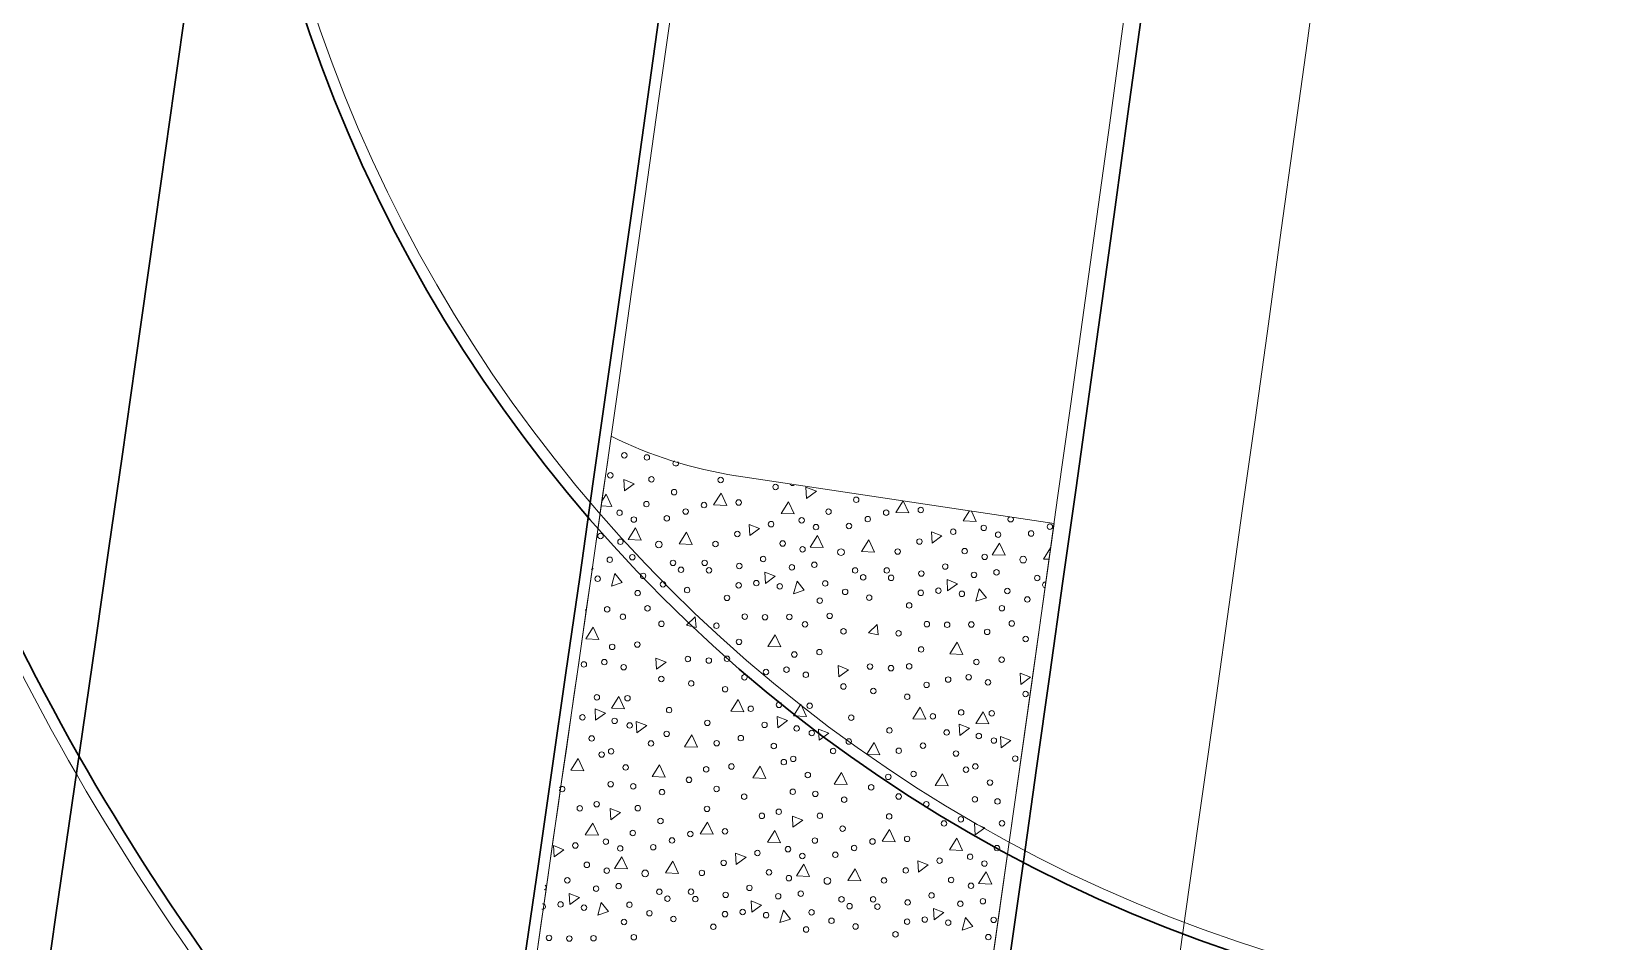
# Model space of a CAD drawing. Extents: x 2536801 to 2538856, y 7112140 to 7131569.
# Drawn here: x 2537622.2 to 2537715.5, y 7115503.2 to 7115557.5 of the extents above; entities that cross this region are included whole.
import ezdxf

# ---------------------------------------------------------------- set-up
doc = ezdxf.new("R2010")
doc.units = 0
doc.header["$LTSCALE"] = 100
doc.header["$MEASUREMENT"] = 0
for name, color, linetype, lineweight in [('D_BOC_FR', 3, 'Continuous', 13), ('D_BOC_XST', 4, 'Continuous', 13), ('D_CTB_1', 2, 'Continuous', 0), ('D_EOS_FR', 3, 'Continuous', 30), ('D_EOS_ML', 7, 'Continuous', 30), ('D_EOT_ML', 7, 'Continuous', 13), ('D_FOC_FR', 3, 'Continuous', 30), ('D_FOC_XST', 4, 'Continuous', 30), ('D_RIPRAP_1', 7, 'Continuous', 0)]:
    doc.layers.add(name, color=color, linetype=linetype, lineweight=lineweight)

msp = doc.modelspace()

# ---------------------------------------------------------------- linework, layer by layer
at = {"layer": 'D_BOC_FR', "lineweight": 0}
msp.add_arc((2525324.55, 7117290.224), 12456.667, 348.651755, 355.4236921, dxfattribs=at)
at = {"layer": 'D_BOC_XST', "lineweight": 0}
for centre, radius, start, end in [((2537721.961, 7115585.998), 87.333, 172.17282, 261.43857), ((2537750.159, 7115585.522), 144.667, 199.14464, 225.92661)]:
    msp.add_arc(centre, radius, start, end, dxfattribs=at)
at = {"layer": 'D_CTB_1', "linetype": 'Continuous', "lineweight": 0, "ltscale": 0.025}
msp.add_arc((2526379.38, 7117111.101), 11414, 349.6307733, 353.2528008, dxfattribs=at)
at = {"layer": 'D_EOS_FR'}
msp.add_arc((2525324.55, 7117290.224), 12428, 348.6597092, 355.1772662, dxfattribs=at)
at = {"layer": 'D_EOS_ML'}
for radius, start, end in [(11485, 346.0321054, 358.1750746), (11515, 347.8429352, 358.1750746), (11415, 346.0321055, 353.2528008)]:
    msp.add_arc((2526379.38, 7117111.101), radius, start, end, dxfattribs=at)
at = {"layer": 'D_EOT_ML'}
for radius, start, end in [(11473, 346.0321054, 358.1750746), (11527, 347.8429352, 358.1750746), (11425, 346.0321055, 353.2528008)]:
    msp.add_arc((2526379.38, 7117111.101), radius, start, end, dxfattribs=at)
at = {"layer": 'D_FOC_FR'}
msp.add_arc((2525324.55, 7117290.224), 12456, 348.651755, 355.4236921, dxfattribs=at)
at = {"layer": 'D_FOC_XST'}
for centre, radius, start, end in [((2537721.961, 7115585.998), 88, 172.17282, 261.43857), ((2537750.159, 7115585.522), 144, 199.14464, 225.92661)]:
    msp.add_arc(centre, radius, start, end, dxfattribs=at)
at = {"layer": 'D_RIPRAP_1', "color": 7, "linetype": 'Continuous', "lineweight": 0}
for p, q in [((2537661.182, 7115522.089), (2537661.699, 7115522.586)), ((2537661.699, 7115522.586), (2537661.761, 7115521.957)), ((2537661.761, 7115521.957), (2537661.182, 7115522.089)), ((2537672.028, 7115521.639), (2537672.545, 7115522.136)), ((2537672.607, 7115521.507), (2537672.028, 7115521.639)), ((2537672.545, 7115522.136), (2537672.607, 7115521.507))]:
    msp.add_line(p, q, dxfattribs=at)
at = {"layer": 'D_RIPRAP_1', "color": 7, "lineweight": 0, "flags": 128}
msp.add_lwpolyline([(2537683.08, 7115528.141), (2537664.139, 7115530.993)], dxfattribs=at)
at = {"layer": 'D_RIPRAP_1', "color": 7, "linetype": 'Continuous', "lineweight": 0, "flags": 128}
for points in [[(2537657.496, 7115530.089), (2537657.46, 7115530.759), (2537658.077, 7115530.517)], [(2537668.343, 7115529.639), (2537668.307, 7115530.309), (2537668.923, 7115530.067)], [(2537663.586, 7115529.221), (2537662.808, 7115529.254), (2537663.247, 7115529.948)], [(2537667.6, 7115528.717), (2537666.823, 7115528.749), (2537667.262, 7115529.443)], [(2537658.486, 7115527.157), (2537657.708, 7115527.189), (2537658.147, 7115527.884)], [(2537661.533, 7115526.895), (2537660.756, 7115526.927), (2537661.195, 7115527.621)], [(2537664.966, 7115527.425), (2537664.93, 7115528.095), (2537665.546, 7115527.853)], [(2537669.332, 7115526.707), (2537668.555, 7115526.739), (2537668.994, 7115527.434)], [(2537672.38, 7115526.444), (2537671.603, 7115526.477), (2537672.042, 7115527.171)], [(2537675.813, 7115526.974), (2537675.777, 7115527.645), (2537676.393, 7115527.403)], [(2537680.179, 7115526.257), (2537679.402, 7115526.289), (2537679.841, 7115526.983)], [(2537657.355, 7115524.624), (2537656.72, 7115524.412), (2537656.925, 7115525.16)], [(2537665.897, 7115524.582), (2537665.861, 7115525.252), (2537666.477, 7115525.01)], [(2537668.202, 7115524.174), (2537667.567, 7115523.962), (2537667.772, 7115524.71)], [(2537676.744, 7115524.131), (2537676.708, 7115524.801), (2537677.324, 7115524.56)], [(2537679.049, 7115523.723), (2537678.413, 7115523.512), (2537678.619, 7115524.26)], [(2537655.962, 7115521.245), (2537655.185, 7115521.277), (2537655.624, 7115521.971)], [(2537666.809, 7115520.795), (2537666.031, 7115520.827), (2537666.471, 7115521.521)], [(2537677.655, 7115520.344), (2537676.878, 7115520.377), (2537677.317, 7115521.071)], [(2537659.409, 7115519.462), (2537659.373, 7115520.132), (2537659.989, 7115519.891)], [(2537670.256, 7115519.012), (2537670.22, 7115519.682), (2537670.836, 7115519.44)], [(2537681.103, 7115518.562), (2537681.066, 7115519.232), (2537681.683, 7115518.99)], [(2537655.778, 7115516.43), (2537655.742, 7115517.1), (2537656.359, 7115516.859)], [(2537657.5, 7115517.109), (2537656.723, 7115517.142), (2537657.162, 7115517.836)], [(2537664.605, 7115516.939), (2537663.828, 7115516.971), (2537664.267, 7115517.665)], [(2537668.347, 7115516.659), (2537667.569, 7115516.691), (2537668.008, 7115517.386)], [(2537675.452, 7115516.488), (2537674.674, 7115516.521), (2537675.114, 7115517.215)], [(2537679.193, 7115516.209), (2537678.416, 7115516.241), (2537678.855, 7115516.936)], [(2537658.238, 7115515.688), (2537658.201, 7115516.358), (2537658.818, 7115516.116)], [(2537666.625, 7115515.98), (2537666.589, 7115516.65), (2537667.205, 7115516.408)], [(2537677.472, 7115515.53), (2537677.435, 7115516.2), (2537678.052, 7115515.958)], [(2537661.853, 7115514.823), (2537661.076, 7115514.855), (2537661.515, 7115515.55)], [(2537669.084, 7115515.237), (2537669.048, 7115515.907), (2537669.665, 7115515.666)], [(2537672.7, 7115514.373), (2537671.922, 7115514.405), (2537672.361, 7115515.099)], [(2537679.931, 7115514.787), (2537679.895, 7115515.457), (2537680.511, 7115515.215)], [(2537655.077, 7115513.419), (2537654.3, 7115513.451), (2537654.739, 7115514.145)], [(2537659.922, 7115513.045), (2537659.144, 7115513.078), (2537659.583, 7115513.772)], [(2537665.924, 7115512.969), (2537665.146, 7115513.001), (2537665.585, 7115513.695)], [(2537670.768, 7115512.595), (2537669.991, 7115512.628), (2537670.43, 7115513.322)], [(2537676.77, 7115512.518), (2537675.993, 7115512.551), (2537676.432, 7115513.245)], [(2537656.683, 7115510.504), (2537656.647, 7115511.174), (2537657.264, 7115510.932)], [(2537667.53, 7115510.053), (2537667.494, 7115510.723), (2537668.11, 7115510.482)], [(2537655.94, 7115509.582), (2537655.163, 7115509.614), (2537655.602, 7115510.308)], [(2537662.773, 7115509.636), (2537661.995, 7115509.669), (2537662.434, 7115510.363)], [(2537666.787, 7115509.131), (2537666.01, 7115509.164), (2537666.449, 7115509.858)], [(2537673.619, 7115509.186), (2537672.842, 7115509.218), (2537673.281, 7115509.913)], [(2537678.377, 7115509.603), (2537678.34, 7115510.273), (2537678.957, 7115510.031)], [(2537653.307, 7115508.29), (2537653.27, 7115508.96), (2537653.887, 7115508.718)], [(2537677.634, 7115508.681), (2537676.856, 7115508.713), (2537677.296, 7115509.408)], [(2537657.673, 7115507.572), (2537656.895, 7115507.604), (2537657.334, 7115508.299)], [(2537660.72, 7115507.309), (2537659.943, 7115507.342), (2537660.382, 7115508.036)], [(2537664.153, 7115507.84), (2537664.117, 7115508.51), (2537664.734, 7115508.268)], [(2537668.519, 7115507.122), (2537667.742, 7115507.154), (2537668.181, 7115507.848)], [(2537671.567, 7115506.859), (2537670.79, 7115506.891), (2537671.229, 7115507.586)], [(2537675, 7115507.389), (2537674.964, 7115508.059), (2537675.58, 7115507.818)], [(2537679.366, 7115506.672), (2537678.589, 7115506.704), (2537679.028, 7115507.398)], [(2537654.238, 7115505.447), (2537654.201, 7115506.117), (2537654.818, 7115505.875)], [(2537656.543, 7115505.039), (2537655.907, 7115504.827), (2537656.112, 7115505.575)], [(2537665.084, 7115504.996), (2537665.048, 7115505.667), (2537665.664, 7115505.425)], [(2537667.389, 7115504.589), (2537666.754, 7115504.377), (2537666.959, 7115505.125)], [(2537675.931, 7115504.546), (2537675.895, 7115505.216), (2537676.511, 7115504.975)], [(2537678.236, 7115504.138), (2537677.601, 7115503.926), (2537677.806, 7115504.675)]]:
    msp.add_lwpolyline(points, close=True, dxfattribs=at)
for points in [[(2537656.128, 7115529.439), (2537656.415, 7115529.893), (2537656.753, 7115529.167), (2537656.092, 7115529.194)], [(2537674.096, 7115529.494), (2537674.432, 7115528.771), (2537673.655, 7115528.804), (2537674.092, 7115529.494)], [(2537678.16, 7115528.882), (2537678.447, 7115528.266), (2537677.669, 7115528.299), (2537678.049, 7115528.899)], [(2537682.779, 7115526.013), (2537682.449, 7115526.026), (2537682.877, 7115526.702)], [(2537655.549, 7115525.492), (2537655.631, 7115525.46), (2537655.534, 7115525.389)]]:
    msp.add_lwpolyline(points, dxfattribs=at)
at = {"layer": 'D_RIPRAP_1', "color": 7, "linetype": 'Continuous', "lineweight": 0}
for centre, radius in [((2537657.486, 7115532.205), 0.163), ((2537658.832, 7115532.079), 0.163), ((2537656.652, 7115531.015), 0.163), ((2537659.102, 7115530.777), 0.163), ((2537660.454, 7115530.01), 0.163), ((2537663.226, 7115530.736), 0.163), ((2537666.494, 7115530.32), 0.163), ((2537658.805, 7115529.3), 0.163), ((2537662.235, 7115529.243), 0.163), ((2537664.295, 7115529.396), 0.163), ((2537671.3, 7115529.56), 0.163), ((2537675.142, 7115528.946), 0.163), ((2537657.202, 7115528.786), 0.163), ((2537658.054, 7115528.38), 0.163), ((2537660.02, 7115528.451), 0.163), ((2537661.14, 7115528.857), 0.163), ((2537666.227, 7115528.105), 0.163), ((2537668.049, 7115528.336), 0.163), ((2537669.651, 7115528.85), 0.163), ((2537670.867, 7115528), 0.163), ((2537671.987, 7115528.406), 0.163), ((2537673.082, 7115528.793), 0.163), ((2537682.834, 7115527.956), 0.163), ((2537656.068, 7115527.404), 0.163), ((2537657.254, 7115527.058), 0.163), ((2537664.217, 7115527.52), 0.163), ((2537668.901, 7115527.93), 0.163), ((2537675.064, 7115527.07), 0.163), ((2537677.074, 7115527.655), 0.163), ((2537678.895, 7115527.885), 0.163), ((2537679.747, 7115527.48), 0.163), ((2537681.714, 7115527.55), 0.163), ((2537657.961, 7115526.138), 0.163), ((2537659.545, 7115526.893), 0.199), ((2537662.918, 7115526.925), 0.163), ((2537666.914, 7115526.953), 0.163), ((2537668.101, 7115526.608), 0.163), ((2537670.392, 7115526.443), 0.199), ((2537673.764, 7115526.475), 0.163), ((2537677.761, 7115526.503), 0.163), ((2537678.948, 7115526.158), 0.163), ((2537656.621, 7115525.983), 0.163), ((2537660.387, 7115525.799), 0.163), ((2537660.866, 7115525.391), 0.163), ((2537662.271, 7115525.801), 0.163), ((2537662.528, 7115525.36), 0.163), ((2537664.333, 7115525.613), 0.163), ((2537665.753, 7115526.031), 0.163), ((2537667.468, 7115525.533), 0.163), ((2537668.807, 7115525.688), 0.163), ((2537671.234, 7115525.349), 0.163), ((2537673.117, 7115525.351), 0.163), ((2537675.179, 7115525.163), 0.163), ((2537676.6, 7115525.581), 0.163), ((2537679.654, 7115525.238), 0.163), ((2537681.239, 7115525.993), 0.199), ((2537655.898, 7115524.856), 0.163), ((2537658.605, 7115525.024), 0.163), ((2537659.793, 7115524.523), 0.163), ((2537664.295, 7115524.466), 0.163), ((2537665.347, 7115524.594), 0.163), ((2537666.745, 7115524.406), 0.163), ((2537669.452, 7115524.574), 0.163), ((2537671.713, 7115524.941), 0.163), ((2537673.375, 7115524.91), 0.163), ((2537678.315, 7115525.083), 0.163), ((2537682.08, 7115524.899), 0.163), ((2537658.282, 7115524.001), 0.163), ((2537661.226, 7115524.181), 0.163), ((2537663.605, 7115523.716), 0.163), ((2537669.129, 7115523.551), 0.163), ((2537670.64, 7115524.072), 0.163), ((2537672.073, 7115523.731), 0.163), ((2537675.142, 7115524.016), 0.163), ((2537676.194, 7115524.144), 0.163), ((2537677.591, 7115523.956), 0.163), ((2537680.298, 7115524.124), 0.163), ((2537681.487, 7115523.622), 0.163), ((2537656.465, 7115523.031), 0.163), ((2537657.403, 7115522.59), 0.163), ((2537658.867, 7115523.092), 0.163), ((2537664.662, 7115522.601), 0.163), ((2537665.869, 7115522.563), 0.163), ((2537667.311, 7115522.581), 0.163), ((2537669.714, 7115522.642), 0.163), ((2537674.452, 7115523.266), 0.163), ((2537679.976, 7115523.1), 0.163), ((2537659.696, 7115522.171), 0.163), ((2537662.974, 7115522.057), 0.163), ((2537668.25, 7115522.14), 0.163), ((2537670.542, 7115521.72), 0.163), ((2537673.821, 7115521.606), 0.163), ((2537675.509, 7115522.151), 0.163), ((2537676.716, 7115522.113), 0.163), ((2537678.158, 7115522.131), 0.163), ((2537679.097, 7115521.69), 0.163), ((2537680.561, 7115522.191), 0.163), ((2537656.764, 7115520.795), 0.163), ((2537658.263, 7115520.935), 0.163), ((2537664.317, 7115521.094), 0.163), ((2537669.11, 7115520.485), 0.163), ((2537675.164, 7115520.644), 0.163), ((2537681.389, 7115521.27), 0.163), ((2537655.081, 7115519.75), 0.163), ((2537656.298, 7115519.892), 0.163), ((2537657.451, 7115519.586), 0.163), ((2537661.272, 7115520.076), 0.163), ((2537662.521, 7115519.982), 0.163), ((2537663.605, 7115520.089), 0.163), ((2537667.611, 7115520.345), 0.163), ((2537672.119, 7115519.625), 0.163), ((2537674.451, 7115519.639), 0.163), ((2537678.458, 7115519.895), 0.163), ((2537679.957, 7115520.035), 0.163), ((2537659.69, 7115518.888), 0.163), ((2537661.472, 7115518.62), 0.163), ((2537664.64, 7115518.985), 0.163), ((2537665.928, 7115519.3), 0.163), ((2537667.145, 7115519.441), 0.163), ((2537668.297, 7115519.135), 0.163), ((2537673.368, 7115519.531), 0.163), ((2537676.775, 7115518.85), 0.163), ((2537677.992, 7115518.991), 0.163), ((2537679.144, 7115518.685), 0.163), ((2537655.855, 7115517.794), 0.163), ((2537657.676, 7115517.741), 0.163), ((2537663.488, 7115518.278), 0.163), ((2537670.536, 7115518.438), 0.163), ((2537672.319, 7115518.17), 0.163), ((2537674.334, 7115517.828), 0.163), ((2537675.487, 7115518.535), 0.163), ((2537681.383, 7115517.988), 0.163), ((2537660.153, 7115517.033), 0.163), ((2537665.017, 7115517.112), 0.163), ((2537666.702, 7115517.344), 0.163), ((2537668.523, 7115517.29), 0.163), ((2537677.548, 7115516.894), 0.163), ((2537679.37, 7115516.84), 0.163), ((2537654.993, 7115516.601), 0.163), ((2537656.908, 7115516.391), 0.163), ((2537657.803, 7115516.118), 0.163), ((2537662.431, 7115516.27), 0.163), ((2537665.839, 7115516.151), 0.163), ((2537667.754, 7115515.941), 0.163), ((2537671, 7115516.583), 0.163), ((2537673.278, 7115515.82), 0.163), ((2537675.863, 7115516.661), 0.163), ((2537655.545, 7115515.345), 0.163), ((2537659.076, 7115515.048), 0.163), ((2537660.006, 7115515.614), 0.163), ((2537662.986, 7115515.06), 0.163), ((2537664.426, 7115515.365), 0.163), ((2537666.392, 7115514.895), 0.163), ((2537668.65, 7115515.668), 0.163), ((2537670.853, 7115515.164), 0.163), ((2537675.272, 7115514.914), 0.163), ((2537676.686, 7115515.701), 0.163), ((2537678.601, 7115515.491), 0.163), ((2537679.496, 7115515.218), 0.163), ((2537656.14, 7115514.385), 0.163), ((2537656.7, 7115514.576), 0.163), ((2537667.547, 7115514.126), 0.163), ((2537669.923, 7115514.598), 0.163), ((2537673.832, 7115514.61), 0.163), ((2537677.238, 7115514.445), 0.163), ((2537680.769, 7115514.148), 0.163), ((2537657.569, 7115513.62), 0.163), ((2537662.361, 7115513.507), 0.163), ((2537663.865, 7115513.674), 0.163), ((2537666.987, 7115513.935), 0.163), ((2537668.416, 7115513.169), 0.163), ((2537673.207, 7115513.057), 0.163), ((2537674.712, 7115513.224), 0.163), ((2537677.833, 7115513.485), 0.163), ((2537678.394, 7115513.676), 0.163), ((2537656.673, 7115512.62), 0.163), ((2537658.019, 7115512.494), 0.163), ((2537659.734, 7115512.148), 0.163), ((2537661.342, 7115512.88), 0.163), ((2537662.981, 7115512.338), 0.163), ((2537667.52, 7115512.17), 0.163), ((2537672.189, 7115512.43), 0.163), ((2537679.263, 7115512.719), 0.163), ((2537654.834, 7115511.185), 0.163), ((2537655.839, 7115511.429), 0.163), ((2537658.289, 7115511.192), 0.163), ((2537662.413, 7115511.151), 0.163), ((2537664.625, 7115511.879), 0.163), ((2537668.866, 7115512.044), 0.163), ((2537670.581, 7115511.698), 0.163), ((2537673.827, 7115511.888), 0.163), ((2537675.472, 7115511.429), 0.163), ((2537678.366, 7115511.719), 0.163), ((2537679.712, 7115511.594), 0.163), ((2537659.641, 7115510.425), 0.163), ((2537665.681, 7115510.735), 0.163), ((2537666.686, 7115510.979), 0.163), ((2537669.136, 7115510.741), 0.163), ((2537673.26, 7115510.7), 0.163), ((2537676.527, 7115510.284), 0.163), ((2537677.532, 7115510.529), 0.163), ((2537679.983, 7115510.291), 0.163), ((2537657.992, 7115509.715), 0.163), ((2537661.422, 7115509.658), 0.163), ((2537663.482, 7115509.811), 0.163), ((2537670.487, 7115509.975), 0.163), ((2537674.329, 7115509.361), 0.163), ((2537654.568, 7115508.97), 0.163), ((2537656.389, 7115509.201), 0.163), ((2537657.241, 7115508.795), 0.163), ((2537659.208, 7115508.865), 0.163), ((2537660.327, 7115509.271), 0.163), ((2537665.415, 7115508.52), 0.163), ((2537667.236, 7115508.75), 0.163), ((2537668.838, 7115509.264), 0.163), ((2537670.054, 7115508.415), 0.163), ((2537671.174, 7115508.821), 0.163), ((2537672.269, 7115509.208), 0.163), ((2537679.685, 7115508.814), 0.163), ((2537655.255, 7115507.819), 0.163), ((2537656.441, 7115507.473), 0.163), ((2537663.405, 7115507.935), 0.163), ((2537668.088, 7115508.345), 0.163), ((2537674.251, 7115507.484), 0.163), ((2537676.261, 7115508.07), 0.163), ((2537678.082, 7115508.3), 0.163), ((2537678.934, 7115507.895), 0.163), ((2537654.094, 7115506.896), 0.163), ((2537657.148, 7115506.553), 0.163), ((2537658.733, 7115507.308), 0.199), ((2537662.105, 7115507.34), 0.163), ((2537666.101, 7115507.368), 0.163), ((2537667.288, 7115507.023), 0.163), ((2537669.579, 7115506.858), 0.199), ((2537672.951, 7115506.89), 0.163), ((2537676.948, 7115506.918), 0.163), ((2537678.135, 7115506.573), 0.163), ((2537655.808, 7115506.398), 0.163), ((2537659.574, 7115506.214), 0.163), ((2537660.053, 7115505.806), 0.163), ((2537661.458, 7115506.216), 0.163), ((2537661.716, 7115505.775), 0.163), ((2537663.52, 7115506.028), 0.163), ((2537664.94, 7115506.446), 0.163), ((2537666.655, 7115505.948), 0.163), ((2537667.995, 7115506.103), 0.163), ((2537670.421, 7115505.764), 0.163), ((2537672.304, 7115505.766), 0.163), ((2537674.366, 7115505.578), 0.163), ((2537675.787, 7115505.995), 0.163), ((2537678.841, 7115505.653), 0.163), ((2537653.688, 7115505.459), 0.163), ((2537655.085, 7115505.271), 0.163), ((2537657.792, 7115505.439), 0.163), ((2537658.981, 7115504.938), 0.163), ((2537663.482, 7115504.881), 0.163), ((2537664.534, 7115505.009), 0.163), ((2537665.932, 7115504.821), 0.163), ((2537668.639, 7115504.989), 0.163), ((2537670.9, 7115505.356), 0.163), ((2537672.562, 7115505.325), 0.163), ((2537677.502, 7115505.498), 0.163), ((2537657.47, 7115504.416), 0.163), ((2537660.414, 7115504.596), 0.163), ((2537662.792, 7115504.131), 0.163), ((2537668.316, 7115503.966), 0.163), ((2537669.827, 7115504.487), 0.163), ((2537671.26, 7115504.146), 0.163), ((2537674.329, 7115504.431), 0.163), ((2537675.381, 7115504.559), 0.163), ((2537676.778, 7115504.371), 0.163), ((2537679.486, 7115504.539), 0.163), ((2537653.002, 7115503.466), 0.163), ((2537654.21, 7115503.428), 0.163), ((2537655.652, 7115503.446), 0.163), ((2537658.054, 7115503.507), 0.163), ((2537673.639, 7115503.681), 0.163), ((2537679.163, 7115503.515), 0.163)]:
    msp.add_circle(centre, radius, dxfattribs=at)
at = {"layer": 'D_RIPRAP_1', "color": 7, "lineweight": 0, "extrusion": (0, 0, -1)}
for centre, radius, start, end in [((-2525324.55, 7117290.224), 12456.667, 188.1079935, 189.1217498), ((-2537667.86, 7115555.714), 25, 278.56143, 296.51401)]:
    msp.add_arc(centre, radius, start, end, dxfattribs=at)
at = {"layer": 'D_RIPRAP_1', "color": 7, "linetype": 'Continuous', "lineweight": 0}
for centre, start, end in [((2537660.547, 7115531.734), 113.43098, 39.19336), ((2537667.499, 7115530.564), 199.44087, 323.43627), ((2537680.498, 7115528.399), 119.13761, 43.73953), ((2537682.56, 7115524.491), 80.36032, 263.56109), ((2537655.023, 7115523.013), 344.16749, 359.15736), ((2537653.779, 7115512.33), 187.97513, 155.34972), ((2537652.673, 7115506.478), 294.71413, 48.61072), ((2537652.635, 7115505.331), 247.3848, 95.94005)]:
    msp.add_arc(centre, 0.163, start, end, dxfattribs=at)
at = {"layer": 'D_RIPRAP_1', "color": 7, "lineweight": 0}
msp.add_arc((2526379.38, 7117111.101), 11414, 350.9338643, 352.0281935, dxfattribs=at)

doc.saveas('drawing.dxf')
